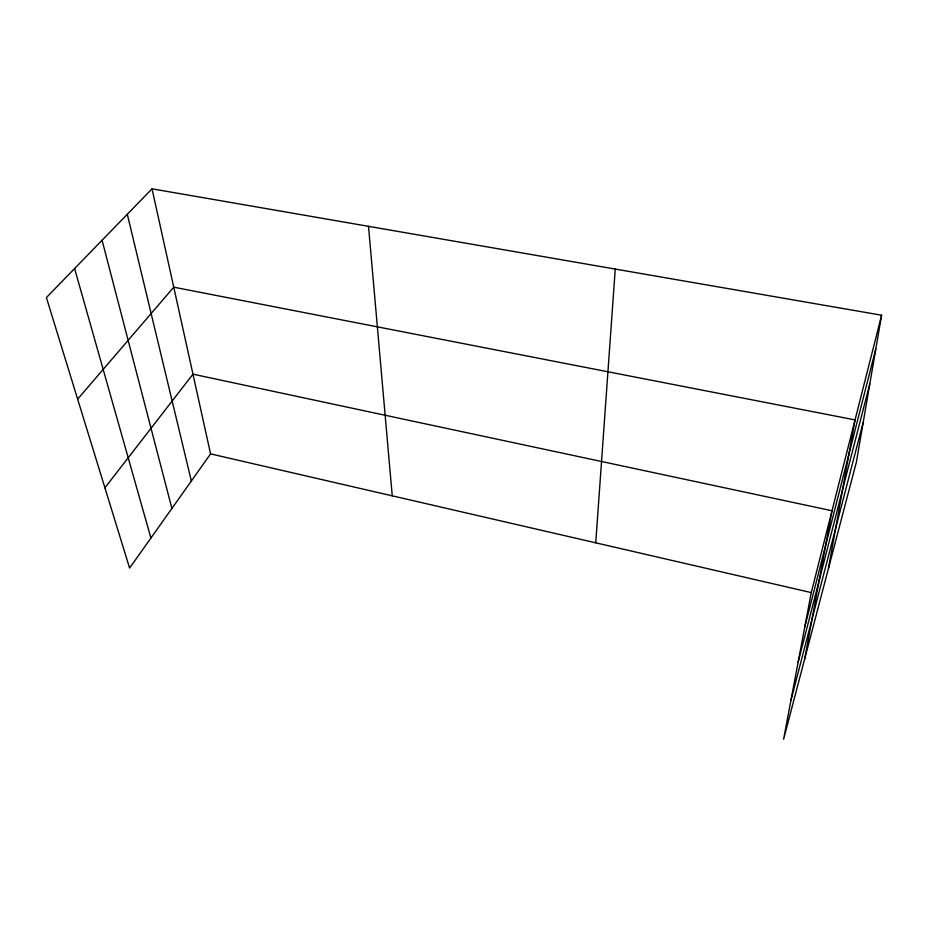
<?xml version="1.0" encoding="UTF-8"?>
<svg xmlns="http://www.w3.org/2000/svg" width="928" height="928" viewBox="0 0 928 928"><rect width="100%" height="100%" fill="white"/><g stroke="black" fill="none" stroke-linecap="round" stroke-linejoin="round"><path stroke-width="1.39" d="M595.741 542.834L615.252 269.074M881.6 315.207L856.393 462.063L783.615 739.175L811.258 592.598L881.6 315.207L152.03 188.825L46.4 297.563L129.607 568.087L210.575 453.885L152.03 188.825M828.484 568.319L855.048 419.908L173.756 287.181L77.639 399.144M804.704 658.88L832.01 510.76L192.966 374.17L104.91 487.803M804.762 627.05L875.788 349.056M798.138 662.14L869.803 383.948M790.958 700.211L863.214 422.286M210.575 453.885L811.258 592.598M74.6 268.528L150.928 538.02M102.068 240.248L171.9 508.428M127.31 214.264L191.354 480.994M368.509 226.328L392.242 495.83"/></g></svg>
